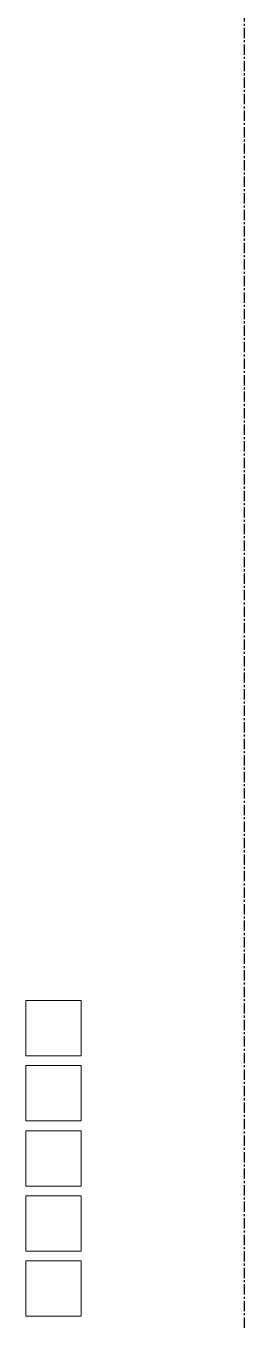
# Model space of a CAD drawing. Header units: millimetres. Extents: x 22254 to 26017, y 19579 to 28616.
# Drawn here: x 24244 to 24579, y 22108 to 24097 of the extents above; entities that cross this region are included whole.
import ezdxf

# ---------------------------------------------------------------- set-up
doc = ezdxf.new("R2010")
doc.units = ezdxf.units.MM
doc.header["$LTSCALE"] = 0.5
doc.linetypes.add('CENTER', pattern=[50.8, 31.75, -6.35, 6.35, -6.35])
doc.layers.add('AR-----G0_MODUULIT', color=8, linetype='Continuous')
doc.layers.add('AR-----H10_KIVI', color=1, linetype='Continuous', lineweight=0)

msp = doc.modelspace()

# ---------------------------------------------------------------- linework, layer by layer
at = {"layer": 'AR-----G0_MODUULIT', "linetype": 'CENTER'}
msp.add_line((24578.5, 28615.6), (24578.5, 19730.8), dxfattribs=at)
at = {"layer": 'AR-----H10_KIVI'}
for points in [[(24243.5, 22600), (24328.5, 22600), (24328.5, 22515), (24243.5, 22515)], [(24243.5, 22500), (24328.5, 22500), (24328.5, 22415), (24243.5, 22415)], [(24243.5, 22400), (24328.5, 22400), (24328.5, 22315), (24243.5, 22315)], [(24243.5, 22300), (24328.5, 22300), (24328.5, 22215), (24243.5, 22215)], [(24243.5, 22200), (24328.5, 22200), (24328.5, 22115), (24243.5, 22115)]]:
    msp.add_lwpolyline(points, close=True, dxfattribs=at)

doc.saveas('drawing.dxf')
